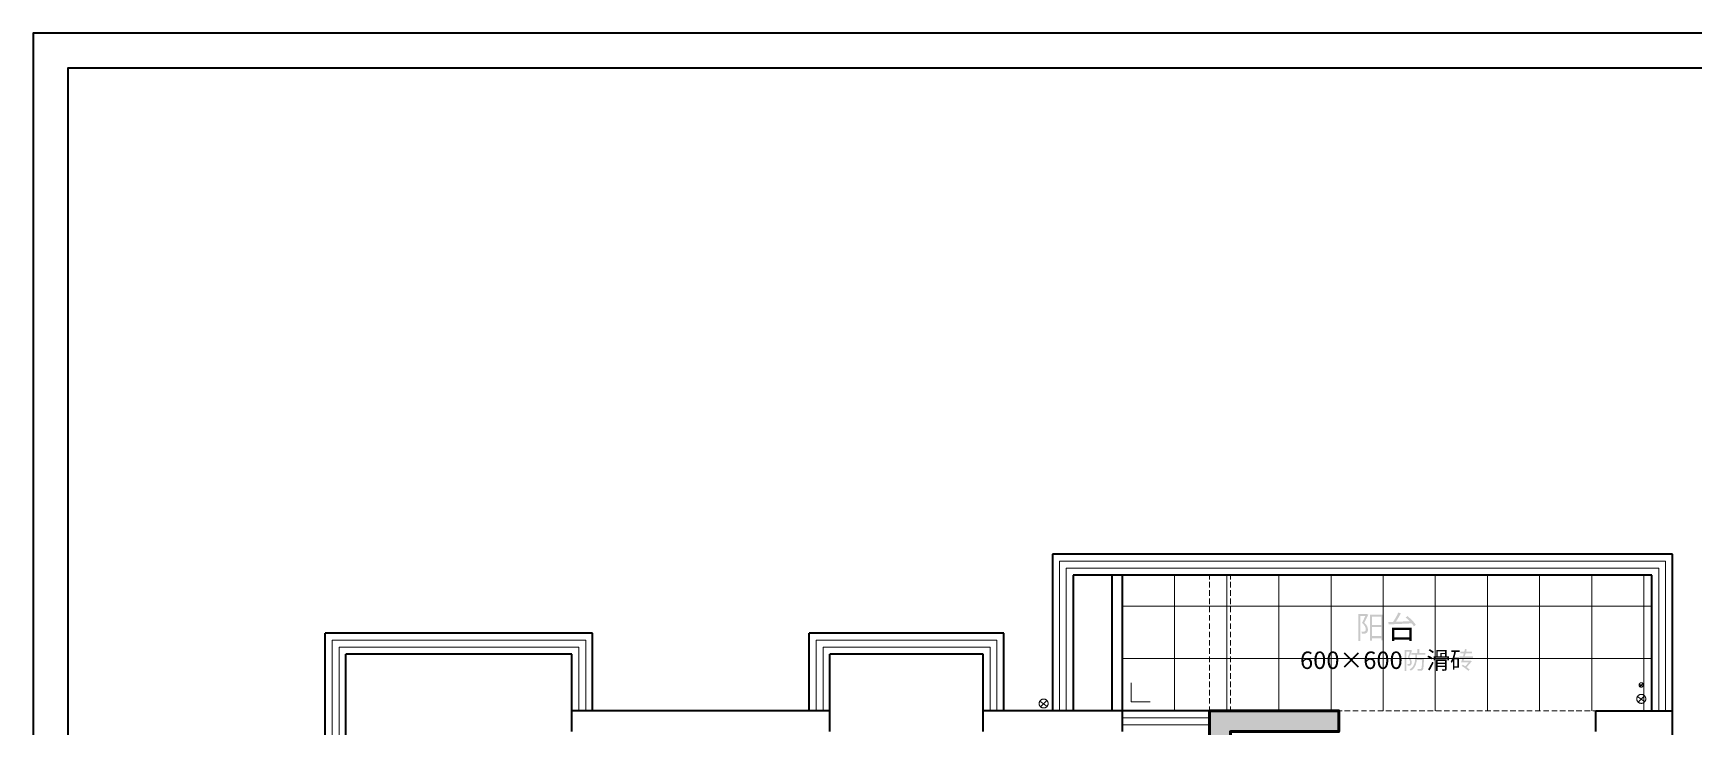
# Model space of a CAD drawing. Header units: millimetres. Extents: x -4600 to 229000, y -4300 to 19460.
# Drawn here: x 115400 to 134504, y 11485 to 19460 of the extents above; entities that cross this region are included whole.
import ezdxf

# ---------------------------------------------------------------- set-up
doc = ezdxf.new("R2010")
doc.units = ezdxf.units.MM
doc.header["$LTSCALE"] = 100
for name, color, linetype, lineweight in [('A-EX-BEAM', 8, 'Continuous', 13), ('A-EX-SERVICE', 6, 'Continuous', 13), ('A-EX-STRUCT', 7, 'Continuous', 50), ('A-EX-WALL', 7, 'Continuous', 35), ('A-EX-WINDOW', 4, 'Continuous', 18), ('A-SHEET', 7, 'Continuous', 35), ('A-TEXT', 7, 'Continuous', 18), ('R2-FLOOR', 8, 'Continuous', 9)]:
    doc.layers.add(name, color=color, linetype=linetype, lineweight=lineweight)

# ---------------------------------------------------------------- blocks, each defined once
blk = doc.blocks.new('SOURCE_PROPOSED')
at = {"layer": 'A-EX-STRUCT'}
blk.add_hatch(color=256, dxfattribs=at).paths.add_polyline_path([(8931, 9870), (10419, 9870), (10419, 9630), (9172, 9630), (9172, 6030), (8931, 6030)])
at = {"layer": 'A-EX-BEAM'}
for p, q in [((8931, 11380), (8931, 11430)), ((8931, 11285), (8931, 11350)), ((9172, 11380), (9172, 11430)), ((9172, 11285), (9172, 11350)), ((8931, 11189), (8931, 11254)), ((8931, 11094), (8931, 11159)), ((9172, 11189), (9172, 11254)), ((9172, 11094), (9172, 11159)), ((8931, 11002), (8931, 11063)), ((8931, 10906), (8931, 10967)), ((9172, 11002), (9172, 11063)), ((9172, 10906), (9172, 10967)), ((8931, 10811), (8931, 10872)), ((8931, 10715), (8931, 10776)), ((9172, 10811), (9172, 10872)), ((9172, 10715), (9172, 10776)), ((8931, 10619), (8931, 10681)), ((8931, 10524), (8931, 10589)), ((9172, 10619), (9172, 10681)), ((9172, 10524), (9172, 10589)), ((8931, 10428), (8931, 10493)), ((8931, 10333), (8931, 10398)), ((9172, 10428), (9172, 10493)), ((9172, 10333), (9172, 10398)), ((8931, 10237), (8931, 10302)), ((8931, 10141), (8931, 10206)), ((9172, 10237), (9172, 10302)), ((9172, 10141), (9172, 10206)), ((8931, 10046), (8931, 10111)), ((8931, 9954), (8931, 10015)), ((9172, 10046), (9172, 10111)), ((9172, 9954), (9172, 10015)), ((8931, 9870), (8931, 9920)), ((9172, 9870), (9172, 9920)), ((10419, 9870), (10457, 9870)), ((10487, 9870), (10552, 9870)), ((10583, 9870), (10644, 9870)), ((10679, 9870), (10740, 9870)), ((10774, 9870), (10835, 9870)), ((10870, 9870), (10931, 9870)), ((10961, 9870), (11026, 9870)), ((11057, 9870), (11122, 9870)), ((11153, 9870), (11218, 9870)), ((11248, 9870), (11313, 9870)), ((11344, 9870), (11409, 9870)), ((11439, 9870), (11504, 9870)), ((11535, 9870), (11600, 9870)), ((11630, 9870), (11692, 9870)), ((11726, 9870), (11787, 9870)), ((11822, 9870), (11883, 9870)), ((11917, 9870), (11978, 9870)), ((12009, 9870), (12074, 9870)), ((12105, 9870), (12170, 9870)), ((12200, 9870), (12265, 9870)), ((12296, 9870), (12361, 9870)), ((12391, 9870), (12456, 9870)), ((12487, 9870), (12552, 9870)), ((12582, 9870), (12644, 9870)), ((12678, 9870), (12739, 9870)), ((12774, 9870), (12835, 9870)), ((12869, 9870), (12930, 9870)), ((12961, 9870), (13026, 9870)), ((13057, 9870), (13122, 9870)), ((13152, 9870), (13217, 9870)), ((13248, 9870), (13313, 9870)), ((13343, 9870), (13378, 9870))]:
    blk.add_line(p, q, dxfattribs=at)
at = {"layer": 'A-EX-SERVICE'}
for p, q in [((8931, 11380), (8931, 11430)), ((8931, 11285), (8931, 11350)), ((9172, 11380), (9172, 11430)), ((9172, 11285), (9172, 11350)), ((8931, 11189), (8931, 11254)), ((8931, 11094), (8931, 11159)), ((9172, 11189), (9172, 11254)), ((9172, 11094), (9172, 11159)), ((8931, 11002), (8931, 11063)), ((8931, 10906), (8931, 10967)), ((9172, 11002), (9172, 11063)), ((9172, 10906), (9172, 10967)), ((8931, 10811), (8931, 10872)), ((8931, 10715), (8931, 10776)), ((9172, 10811), (9172, 10872)), ((9172, 10715), (9172, 10776)), ((8931, 10619), (8931, 10681)), ((8931, 10524), (8931, 10589)), ((9172, 10619), (9172, 10681)), ((9172, 10524), (9172, 10589)), ((8931, 10428), (8931, 10493)), ((8931, 10333), (8931, 10398)), ((9172, 10428), (9172, 10493)), ((9172, 10333), (9172, 10398)), ((8931, 10237), (8931, 10302)), ((8931, 10141), (8931, 10206)), ((9172, 10237), (9172, 10302)), ((9172, 10141), (9172, 10206)), ((13875, 10145), (13917, 10180)), ((13921, 10149), (13875, 10176)), ((7064, 9920), (6980, 9981)), ((6984, 9912), (7060, 9989)), ((8931, 10046), (8931, 10111)), ((8931, 9954), (8931, 10015)), ((9172, 10046), (9172, 10111)), ((9172, 9954), (9172, 10015)), ((13940, 9973), (13856, 10034)), ((13859, 9966), (13936, 10042)), ((8931, 9870), (8931, 9920)), ((9172, 9870), (9172, 9920)), ((10419, 9870), (10457, 9870)), ((10487, 9870), (10552, 9870)), ((10583, 9870), (10644, 9870)), ((10679, 9870), (10740, 9870)), ((10774, 9870), (10835, 9870)), ((10870, 9870), (10931, 9870)), ((10961, 9870), (11026, 9870)), ((11057, 9870), (11122, 9870)), ((11153, 9870), (11218, 9870)), ((11248, 9870), (11313, 9870)), ((11344, 9870), (11409, 9870)), ((11439, 9870), (11504, 9870)), ((11535, 9870), (11600, 9870)), ((11630, 9870), (11692, 9870)), ((11726, 9870), (11787, 9870)), ((11822, 9870), (11883, 9870)), ((11917, 9870), (11978, 9870)), ((12009, 9870), (12074, 9870)), ((12105, 9870), (12170, 9870)), ((12200, 9870), (12265, 9870)), ((12296, 9870), (12361, 9870)), ((12391, 9870), (12456, 9870)), ((12487, 9870), (12552, 9870)), ((12582, 9870), (12644, 9870)), ((12678, 9870), (12739, 9870)), ((12774, 9870), (12835, 9870)), ((12869, 9870), (12930, 9870)), ((12961, 9870), (13026, 9870)), ((13057, 9870), (13122, 9870)), ((13152, 9870), (13217, 9870)), ((13248, 9870), (13313, 9870)), ((13343, 9870), (13378, 9870))]:
    blk.add_line(p, q, dxfattribs=at)
for points in [[(13900, 10191), (13898, 10191), (13896, 10191), (13895, 10191), (13893, 10190), (13891, 10190), (13890, 10189), (13888, 10189), (13887, 10188), (13886, 10187), (13884, 10186), (13883, 10185), (13882, 10184), (13881, 10183), (13880, 10182), (13879, 10180), (13878, 10179), (13877, 10177), (13877, 10176), (13876, 10174), (13876, 10173), (13875, 10171), (13875, 10170), (13875, 10168), (13875, 10166)], [(13875, 10166), (13875, 10165), (13875, 10163), (13875, 10161), (13876, 10160), (13876, 10158), (13877, 10157), (13877, 10155), (13878, 10154), (13879, 10152), (13880, 10151), (13881, 10150), (13882, 10149), (13883, 10148), (13884, 10147), (13886, 10146), (13887, 10145), (13888, 10144), (13890, 10143), (13891, 10143), (13893, 10142), (13895, 10142), (13896, 10142), (13898, 10142), (13900, 10141)], [(13924, 10166), (13924, 10168), (13924, 10170), (13924, 10171), (13924, 10173), (13923, 10174), (13922, 10176), (13922, 10177), (13921, 10179), (13920, 10180), (13919, 10182), (13918, 10183), (13917, 10184), (13916, 10185), (13915, 10186), (13913, 10187), (13912, 10188), (13911, 10189), (13909, 10189), (13908, 10190), (13906, 10190), (13905, 10191), (13903, 10191), (13901, 10191), (13900, 10191)], [(13900, 10141), (13901, 10142), (13903, 10142), (13905, 10142), (13906, 10142), (13908, 10143), (13909, 10143), (13911, 10144), (13912, 10145), (13913, 10146), (13915, 10147), (13916, 10148), (13917, 10149), (13918, 10150), (13919, 10151), (13920, 10152), (13921, 10154), (13922, 10155), (13922, 10157), (13923, 10158), (13924, 10160), (13924, 10161), (13924, 10163), (13924, 10165), (13924, 10166)], [(7024, 10004), (7020, 10004), (7017, 10003), (7013, 10003), (7010, 10002), (7007, 10001), (7004, 10000), (7001, 9998), (6998, 9997), (6995, 9995), (6992, 9993), (6990, 9991), (6987, 9989), (6985, 9986), (6983, 9984), (6981, 9981), (6979, 9978), (6978, 9975), (6976, 9972), (6975, 9969), (6974, 9966), (6973, 9963), (6973, 9959), (6972, 9956), (6972, 9952)], [(6972, 9952), (6972, 9949), (6973, 9945), (6973, 9942), (6974, 9938), (6975, 9935), (6976, 9932), (6978, 9929), (6979, 9926), (6981, 9923), (6983, 9921), (6985, 9918), (6987, 9916), (6990, 9913), (6992, 9911), (6995, 9909), (6998, 9908), (7001, 9906), (7004, 9905), (7007, 9903), (7010, 9902), (7013, 9902), (7017, 9901), (7020, 9901), (7024, 9901)], [(7076, 9952), (7076, 9956), (7075, 9959), (7075, 9963), (7074, 9966), (7073, 9969), (7072, 9972), (7070, 9975), (7069, 9978), (7067, 9981), (7065, 9984), (7063, 9986), (7061, 9989), (7058, 9991), (7056, 9993), (7053, 9995), (7050, 9997), (7047, 9998), (7044, 10000), (7041, 10001), (7038, 10002), (7034, 10003), (7031, 10003), (7027, 10004), (7024, 10004)], [(7024, 9901), (7027, 9901), (7031, 9901), (7034, 9902), (7038, 9902), (7041, 9903), (7044, 9905), (7047, 9906), (7050, 9908), (7053, 9909), (7056, 9911), (7058, 9913), (7061, 9916), (7063, 9918), (7065, 9921), (7067, 9923), (7069, 9926), (7070, 9929), (7072, 9932), (7073, 9935), (7074, 9938), (7075, 9942), (7075, 9945), (7076, 9949), (7076, 9952)], [(13900, 10057), (13896, 10057), (13893, 10057), (13889, 10056), (13886, 10056), (13883, 10055), (13879, 10053), (13876, 10052), (13874, 10050), (13871, 10049), (13868, 10047), (13865, 10044), (13863, 10042), (13861, 10040), (13859, 10037), (13857, 10035), (13855, 10032), (13853, 10029), (13852, 10026), (13851, 10023), (13850, 10019), (13849, 10016), (13848, 10013), (13848, 10009), (13848, 10006)], [(13848, 10006), (13848, 10002), (13848, 9999), (13849, 9995), (13850, 9992), (13851, 9989), (13852, 9986), (13853, 9983), (13855, 9980), (13857, 9977), (13859, 9974), (13861, 9972), (13863, 9969), (13865, 9967), (13868, 9965), (13871, 9963), (13874, 9961), (13876, 9960), (13879, 9958), (13883, 9957), (13886, 9956), (13889, 9955), (13893, 9955), (13896, 9954), (13900, 9954)], [(13951, 10006), (13951, 10009), (13951, 10013), (13950, 10016), (13949, 10019), (13948, 10023), (13947, 10026), (13946, 10029), (13944, 10032), (13942, 10035), (13940, 10037), (13938, 10040), (13936, 10042), (13934, 10044), (13931, 10047), (13928, 10049), (13926, 10050), (13923, 10052), (13920, 10053), (13917, 10055), (13913, 10056), (13910, 10056), (13907, 10057), (13903, 10057), (13900, 10057)], [(13900, 9954), (13903, 9954), (13907, 9955), (13910, 9955), (13913, 9956), (13917, 9957), (13920, 9958), (13923, 9960), (13926, 9961), (13928, 9963), (13931, 9965), (13934, 9967), (13936, 9969), (13938, 9972), (13940, 9974), (13942, 9977), (13944, 9980), (13946, 9983), (13947, 9986), (13948, 9989), (13949, 9992), (13950, 9995), (13951, 9999), (13951, 10002), (13951, 10006)]]:
    blk.add_lwpolyline(points, dxfattribs=at)
at = {"layer": 'A-EX-STRUCT'}
blk.add_lwpolyline([(8931, 9870), (10419, 9870), (10419, 9630), (9172, 9630), (9172, 6030), (8931, 6030)], close=True, dxfattribs=at)
at = {"layer": 'A-EX-WALL'}
for p, q in [((14257, 11671), (7126, 11671)), ((7126, 11671), (7126, 9870)), ((14257, 2329), (14257, 11671)), ((14020, 11430), (7363, 11430)), ((7363, 11430), (7363, 9870)), ((7813, 9870), (7813, 11430)), ((7931, 9870), (7931, 11430)), ((14020, 9870), (14020, 11430)), ((1836, 10761), (-1242, 10761)), ((-1242, 8938), (-1242, 10761)), ((1836, 9870), (1836, 10761)), ((4326, 9870), (4326, 10761)), ((6565, 10761), (4326, 10761)), ((6565, 9870), (6565, 10761)), ((1595, 10520), (-1002, 10520)), ((-1002, 9179), (-1002, 10520)), ((1595, 9870), (1595, 10520)), ((4563, 9630), (4563, 10520)), ((6327, 10520), (4563, 10520)), ((6327, 9630), (6327, 10520)), ((4563, 9870), (1595, 9870)), ((1595, 9630), (1595, 9870)), ((10419, 9870), (6327, 9870)), ((7931, 9630), (7931, 9870)), ((8931, 9630), (8931, 9870)), ((10419, 9630), (10419, 9870)), ((13378, 9630), (13378, 9870)), ((13378, 9870), (14257, 9870))]:
    blk.add_line(p, q, dxfattribs=at)
at = {"layer": 'A-EX-WINDOW'}
for p, q in [((14177, 11591), (7206, 11591)), ((7206, 11591), (7206, 9870)), ((14100, 11510), (7283, 11510)), ((7283, 11510), (7283, 9870)), ((14100, 9870), (14100, 11510)), ((14177, 9870), (14177, 11591)), ((1756, 10681), (-1162, 10681)), ((-1162, 9019), (-1162, 10681)), ((1676, 10600), (-1082, 10600)), ((-1082, 9099), (-1082, 10600)), ((1676, 9870), (1676, 10600)), ((1756, 9870), (1756, 10681)), ((4406, 9870), (4406, 10681)), ((6484, 10681), (4406, 10681)), ((4487, 9870), (4487, 10600)), ((6408, 10600), (4487, 10600)), ((6408, 9870), (6408, 10600)), ((6484, 9870), (6484, 10681)), ((7931, 9789), (8931, 9789)), ((7931, 9707), (8931, 9707))]:
    blk.add_line(p, q, dxfattribs=at)
blk = doc.blocks.new('R2_FLOORING')
at = {"layer": 'A-TEXT'}
h = blk.add_hatch(color=256, dxfattribs=at)
edge = h.paths.add_edge_path()
edge.add_line((10644, 10983), (10644, 10672))
edge.add_line((10644, 10672), (10669, 10672))
edge.add_line((10669, 10672), (10669, 10959))
edge.add_line((10669, 10959), (10724, 10959))
edge.add_spline(control_points=[(10724, 10959), (10714, 10935), (10700, 10904), (10687, 10879)], knot_values=[0, 0, 0, 0, 1, 1, 1, 1], degree=3, periodic=0)
edge.add_spline(control_points=[(10687, 10879), (10720, 10851), (10729, 10827), (10730, 10807)], knot_values=[0, 0, 0, 0, 1, 1, 1, 1], degree=3, periodic=0)
edge.add_spline(control_points=[(10730, 10807), (10730, 10796), (10727, 10787), (10720, 10783)], knot_values=[0, 0, 0, 0, 1, 1, 1, 1], degree=3, periodic=0)
edge.add_spline(control_points=[(10720, 10783), (10716, 10781), (10711, 10779), (10706, 10779)], knot_values=[0, 0, 0, 0, 1, 1, 1, 1], degree=3, periodic=0)
edge.add_spline(control_points=[(10706, 10779), (10699, 10779), (10689, 10779), (10679, 10780)], knot_values=[0, 0, 0, 0, 1, 1, 1, 1], degree=3, periodic=0)
edge.add_spline(control_points=[(10679, 10780), (10683, 10773), (10685, 10762), (10685, 10756)], knot_values=[0, 0, 0, 0, 1, 1, 1, 1], degree=3, periodic=0)
edge.add_spline(control_points=[(10685, 10756), (10696, 10755), (10707, 10755), (10716, 10756), (10724, 10757), (10732, 10759), (10738, 10763), (10750, 10771), (10755, 10785), (10755, 10805)], knot_values=[0, 0, 0, 0, 1, 1, 1, 2, 2, 2, 3, 3, 3, 3], degree=3, periodic=0)
edge.add_spline(control_points=[(10755, 10805), (10754, 10827), (10746, 10853), (10713, 10882)], knot_values=[0, 0, 0, 0, 1, 1, 1, 1], degree=3, periodic=0)
edge.add_spline(control_points=[(10713, 10882), (10728, 10910), (10745, 10944), (10758, 10973)], knot_values=[0, 0, 0, 0, 1, 1, 1, 1], degree=3, periodic=0)
edge.add_line((10758, 10973), (10740, 10984))
edge.add_line((10740, 10984), (10736, 10983))
edge.add_line((10736, 10983), (10644, 10983))
h = blk.add_hatch(color=256, dxfattribs=at)
h.paths.add_polyline_path([(10778, 10976), (10778, 10674), (10803, 10674), (10803, 10702), (10909, 10702), (10909, 10678), (10935, 10678), (10935, 10976), (10778, 10976)])
h.paths.add_polyline_path([(10803, 10727), (10803, 10831), (10909, 10831), (10909, 10727), (10803, 10727)], flags=0)
h.paths.add_polyline_path([(10803, 10855), (10803, 10951), (10909, 10951), (10909, 10855), (10803, 10855)], flags=0)
h = blk.add_hatch(color=256, dxfattribs=at)
edge = h.paths.add_edge_path()
edge.add_line((10990, 10889), (10993, 10862))
edge.add_spline(control_points=[(10993, 10862), (11058, 10865), (11161, 10869), (11258, 10874)], knot_values=[0, 0, 0, 0, 1, 1, 1, 1], degree=3, periodic=0)
edge.add_spline(control_points=[(11258, 10874), (11269, 10862), (11277, 10850), (11283, 10840)], knot_values=[0, 0, 0, 0, 1, 1, 1, 1], degree=3, periodic=0)
edge.add_line((11283, 10840), (11306, 10857))
edge.add_spline(control_points=[(11306, 10857), (11288, 10887), (11246, 10928), (11210, 10957)], knot_values=[0, 0, 0, 0, 1, 1, 1, 1], degree=3, periodic=0)
edge.add_line((11210, 10957), (11189, 10942))
edge.add_spline(control_points=[(11189, 10942), (11204, 10929), (11221, 10914), (11236, 10899)], knot_values=[0, 0, 0, 0, 1, 1, 1, 1], degree=3, periodic=0)
edge.add_line((11236, 10899), (11076, 10892))
edge.add_spline(control_points=[(11076, 10892), (11095, 10921), (11117, 10958), (11133, 10989)], knot_values=[0, 0, 0, 0, 1, 1, 1, 1], degree=3, periodic=0)
edge.add_line((11133, 10989), (11104, 10999))
edge.add_spline(control_points=[(11104, 10999), (11090, 10966), (11066, 10922), (11044, 10891)], knot_values=[0, 0, 0, 0, 1, 1, 1, 1], degree=3, periodic=0)
edge.add_line((11044, 10891), (10990, 10889))
h = blk.add_hatch(color=256, dxfattribs=at)
h.paths.add_polyline_path([(11032, 10823), (11032, 10672), (11060, 10672), (11060, 10688), (11230, 10688), (11230, 10672), (11259, 10672), (11259, 10823), (11032, 10823)])
h.paths.add_polyline_path([(11060, 10713), (11060, 10798), (11230, 10798), (11230, 10713), (11060, 10713)], flags=0)
h = blk.add_hatch(color=256, dxfattribs=at)
edge = h.paths.add_edge_path()
edge.add_spline(control_points=[(10056, 10346), (10087, 10346), (10113, 10373), (10113, 10411), (10113, 10453), (10091, 10474), (10057, 10474), (10042, 10474), (10024, 10465), (10012, 10450)], knot_values=[0, 0, 0, 0, 1, 1, 1, 2, 2, 2, 3, 3, 3, 3], degree=3, periodic=0)
edge.add_spline(control_points=[(10012, 10450), (10013, 10512), (10036, 10533), (10064, 10533), (10076, 10533), (10088, 10527), (10095, 10518)], knot_values=[0, 0, 0, 0, 1, 1, 1, 2, 2, 2, 2], degree=3, periodic=0)
edge.add_line((10095, 10518), (10110, 10533))
edge.add_spline(control_points=[(10110, 10533), (10098, 10545), (10083, 10554), (10063, 10554), (10024, 10554), (9989, 10524), (9989, 10445), (9989, 10379), (10017, 10346), (10056, 10346)], knot_values=[0, 0, 0, 0, 1, 1, 1, 2, 2, 2, 3, 3, 3, 3], degree=3, periodic=0)
edge = h.paths.add_edge_path(flags=0)
edge.add_spline(control_points=[(10013, 10430), (10026, 10449), (10041, 10456), (10053, 10456), (10078, 10456), (10089, 10438), (10089, 10411), (10089, 10384), (10075, 10366), (10056, 10366), (10030, 10366), (10015, 10389), (10013, 10430)], knot_values=[0, 0, 0, 0, 1, 1, 1, 2, 2, 2, 3, 3, 3, 4, 4, 4, 4], degree=3, periodic=0)
h = blk.add_hatch(color=256, dxfattribs=at)
edge = h.paths.add_edge_path()
edge.add_spline(control_points=[(10201, 10346), (10239, 10346), (10263, 10381), (10263, 10451), (10263, 10520), (10239, 10554), (10201, 10554), (10163, 10554), (10139, 10520), (10139, 10451), (10139, 10381), (10163, 10346), (10201, 10346)], knot_values=[0, 0, 0, 0, 1, 1, 1, 2, 2, 2, 3, 3, 3, 4, 4, 4, 4], degree=3, periodic=0)
edge = h.paths.add_edge_path(flags=0)
edge.add_spline(control_points=[(10201, 10367), (10178, 10367), (10163, 10392), (10163, 10451), (10163, 10509), (10178, 10534), (10201, 10534), (10223, 10534), (10239, 10509), (10239, 10451), (10239, 10392), (10223, 10367), (10201, 10367)], knot_values=[0, 0, 0, 0, 1, 1, 1, 2, 2, 2, 3, 3, 3, 4, 4, 4, 4], degree=3, periodic=0)
h = blk.add_hatch(color=256, dxfattribs=at)
edge = h.paths.add_edge_path()
edge.add_spline(control_points=[(10352, 10346), (10390, 10346), (10414, 10381), (10414, 10451), (10414, 10520), (10390, 10554), (10352, 10554), (10314, 10554), (10290, 10520), (10290, 10451), (10290, 10381), (10314, 10346), (10352, 10346)], knot_values=[0, 0, 0, 0, 1, 1, 1, 2, 2, 2, 3, 3, 3, 4, 4, 4, 4], degree=3, periodic=0)
edge = h.paths.add_edge_path(flags=0)
edge.add_spline(control_points=[(10352, 10367), (10330, 10367), (10314, 10392), (10314, 10451), (10314, 10509), (10330, 10534), (10352, 10534), (10375, 10534), (10390, 10509), (10390, 10451), (10390, 10392), (10375, 10367), (10352, 10367)], knot_values=[0, 0, 0, 0, 1, 1, 1, 2, 2, 2, 3, 3, 3, 4, 4, 4, 4], degree=3, periodic=0)
blk.add_hatch(color=256, dxfattribs=at).paths.add_polyline_path([(10639, 10365), (10652, 10378), (10578, 10453), (10652, 10527), (10639, 10540), (10564, 10466), (10490, 10540), (10476, 10527), (10551, 10453), (10476, 10378), (10490, 10365), (10564, 10439), (10639, 10365)])
h = blk.add_hatch(color=256, dxfattribs=at)
edge = h.paths.add_edge_path()
edge.add_spline(control_points=[(10783, 10346), (10814, 10346), (10840, 10373), (10840, 10411), (10840, 10453), (10818, 10474), (10785, 10474), (10769, 10474), (10752, 10465), (10739, 10450)], knot_values=[0, 0, 0, 0, 1, 1, 1, 2, 2, 2, 3, 3, 3, 3], degree=3, periodic=0)
edge.add_spline(control_points=[(10739, 10450), (10740, 10512), (10763, 10533), (10791, 10533), (10803, 10533), (10815, 10527), (10823, 10518)], knot_values=[0, 0, 0, 0, 1, 1, 1, 2, 2, 2, 2], degree=3, periodic=0)
edge.add_line((10823, 10518), (10837, 10533))
edge.add_spline(control_points=[(10837, 10533), (10826, 10545), (10811, 10554), (10790, 10554), (10751, 10554), (10716, 10524), (10716, 10445), (10716, 10379), (10745, 10346), (10783, 10346)], knot_values=[0, 0, 0, 0, 1, 1, 1, 2, 2, 2, 3, 3, 3, 3], degree=3, periodic=0)
edge = h.paths.add_edge_path(flags=0)
edge.add_spline(control_points=[(10740, 10430), (10753, 10449), (10768, 10456), (10781, 10456), (10805, 10456), (10817, 10438), (10817, 10411), (10817, 10384), (10802, 10366), (10783, 10366), (10758, 10366), (10743, 10389), (10740, 10430)], knot_values=[0, 0, 0, 0, 1, 1, 1, 2, 2, 2, 3, 3, 3, 4, 4, 4, 4], degree=3, periodic=0)
h = blk.add_hatch(color=256, dxfattribs=at)
edge = h.paths.add_edge_path()
edge.add_spline(control_points=[(10928, 10346), (10966, 10346), (10990, 10381), (10990, 10451), (10990, 10520), (10966, 10554), (10928, 10554), (10890, 10554), (10866, 10520), (10866, 10451), (10866, 10381), (10890, 10346), (10928, 10346)], knot_values=[0, 0, 0, 0, 1, 1, 1, 2, 2, 2, 3, 3, 3, 4, 4, 4, 4], degree=3, periodic=0)
edge = h.paths.add_edge_path(flags=0)
edge.add_spline(control_points=[(10928, 10367), (10905, 10367), (10890, 10392), (10890, 10451), (10890, 10509), (10905, 10534), (10928, 10534), (10951, 10534), (10966, 10509), (10966, 10451), (10966, 10392), (10951, 10367), (10928, 10367)], knot_values=[0, 0, 0, 0, 1, 1, 1, 2, 2, 2, 3, 3, 3, 4, 4, 4, 4], degree=3, periodic=0)
h = blk.add_hatch(color=256, dxfattribs=at)
edge = h.paths.add_edge_path()
edge.add_spline(control_points=[(11079, 10346), (11117, 10346), (11142, 10381), (11142, 10451), (11142, 10520), (11117, 10554), (11079, 10554), (11041, 10554), (11017, 10520), (11017, 10451), (11017, 10381), (11041, 10346), (11079, 10346)], knot_values=[0, 0, 0, 0, 1, 1, 1, 2, 2, 2, 3, 3, 3, 4, 4, 4, 4], degree=3, periodic=0)
edge = h.paths.add_edge_path(flags=0)
edge.add_spline(control_points=[(11079, 10367), (11057, 10367), (11041, 10392), (11041, 10451), (11041, 10509), (11057, 10534), (11079, 10534), (11102, 10534), (11118, 10509), (11118, 10451), (11118, 10392), (11102, 10367), (11079, 10367)], knot_values=[0, 0, 0, 0, 1, 1, 1, 2, 2, 2, 3, 3, 3, 4, 4, 4, 4], degree=3, periodic=0)
h = blk.add_hatch(color=256, dxfattribs=at)
edge = h.paths.add_edge_path()
edge.add_line((11177, 10567), (11177, 10328))
edge.add_line((11177, 10328), (11197, 10328))
edge.add_line((11197, 10328), (11197, 10549))
edge.add_line((11197, 10549), (11237, 10549))
edge.add_spline(control_points=[(11237, 10549), (11230, 10530), (11222, 10504), (11214, 10483)], knot_values=[0, 0, 0, 0, 1, 1, 1, 1], degree=3, periodic=0)
edge.add_spline(control_points=[(11214, 10483), (11234, 10461), (11239, 10442), (11239, 10427), (11239, 10419), (11238, 10411), (11234, 10408)], knot_values=[0, 0, 0, 0, 1, 1, 1, 2, 2, 2, 2], degree=3, periodic=0)
edge.add_spline(control_points=[(11234, 10408), (11231, 10406), (11228, 10405), (11224, 10405), (11220, 10405), (11214, 10405), (11207, 10406)], knot_values=[0, 0, 0, 0, 1, 1, 1, 2, 2, 2, 2], degree=3, periodic=0)
edge.add_spline(control_points=[(11207, 10406), (11211, 10400), (11212, 10393), (11212, 10387)], knot_values=[0, 0, 0, 0, 1, 1, 1, 1], degree=3, periodic=0)
edge.add_spline(control_points=[(11212, 10387), (11219, 10387), (11226, 10387), (11232, 10387)], knot_values=[0, 0, 0, 0, 1, 1, 1, 1], degree=3, periodic=0)
edge.add_spline(control_points=[(11232, 10387), (11238, 10388), (11243, 10390), (11247, 10393)], knot_values=[0, 0, 0, 0, 1, 1, 1, 1], degree=3, periodic=0)
edge.add_spline(control_points=[(11247, 10393), (11255, 10398), (11258, 10410), (11258, 10425), (11258, 10442), (11254, 10462), (11232, 10486)], knot_values=[0, 0, 0, 0, 1, 1, 1, 2, 2, 2, 2], degree=3, periodic=0)
edge.add_spline(control_points=[(11232, 10486), (11242, 10508), (11253, 10537), (11262, 10560)], knot_values=[0, 0, 0, 0, 1, 1, 1, 1], degree=3, periodic=0)
edge.add_line((11262, 10560), (11248, 10569))
edge.add_line((11248, 10569), (11244, 10567))
edge.add_line((11244, 10567), (11177, 10567))
h = blk.add_hatch(color=256, dxfattribs=at)
edge = h.paths.add_edge_path()
edge.add_line((11324, 10579), (11324, 10533))
edge.add_line((11324, 10533), (11256, 10533))
edge.add_line((11256, 10533), (11256, 10514))
edge.add_line((11256, 10514), (11301, 10514))
edge.add_spline(control_points=[(11301, 10514), (11299, 10441), (11294, 10377), (11233, 10344)], knot_values=[0, 0, 0, 0, 1, 1, 1, 1], degree=3, periodic=0)
edge.add_spline(control_points=[(11233, 10344), (11238, 10340), (11244, 10334), (11247, 10329)], knot_values=[0, 0, 0, 0, 1, 1, 1, 1], degree=3, periodic=0)
edge.add_spline(control_points=[(11247, 10329), (11294, 10355), (11311, 10400), (11318, 10454)], knot_values=[0, 0, 0, 0, 1, 1, 1, 1], degree=3, periodic=0)
edge.add_line((11318, 10454), (11379, 10454))
edge.add_spline(control_points=[(11379, 10454), (11376, 10384), (11373, 10357), (11367, 10351)], knot_values=[0, 0, 0, 0, 1, 1, 1, 1], degree=3, periodic=0)
edge.add_spline(control_points=[(11367, 10351), (11365, 10348), (11362, 10348), (11357, 10348)], knot_values=[0, 0, 0, 0, 1, 1, 1, 1], degree=3, periodic=0)
edge.add_spline(control_points=[(11357, 10348), (11352, 10348), (11338, 10348), (11323, 10349)], knot_values=[0, 0, 0, 0, 1, 1, 1, 1], degree=3, periodic=0)
edge.add_spline(control_points=[(11323, 10349), (11326, 10343), (11329, 10335), (11329, 10329)], knot_values=[0, 0, 0, 0, 1, 1, 1, 1], degree=3, periodic=0)
edge.add_spline(control_points=[(11329, 10329), (11343, 10328), (11358, 10328), (11366, 10329)], knot_values=[0, 0, 0, 0, 1, 1, 1, 1], degree=3, periodic=0)
edge.add_spline(control_points=[(11366, 10329), (11375, 10330), (11380, 10332), (11385, 10338), (11393, 10348), (11396, 10378), (11400, 10463)], knot_values=[0, 0, 0, 0, 1, 1, 1, 2, 2, 2, 2], degree=3, periodic=0)
edge.add_spline(control_points=[(11400, 10463), (11400, 10466), (11400, 10473), (11400, 10473)], knot_values=[0, 0, 0, 0, 1, 1, 1, 1], degree=3, periodic=0)
edge.add_line((11400, 10473), (11319, 10473))
edge.add_spline(control_points=[(11319, 10473), (11320, 10486), (11321, 10500), (11321, 10514)], knot_values=[0, 0, 0, 0, 1, 1, 1, 1], degree=3, periodic=0)
edge.add_line((11321, 10514), (11415, 10514))
edge.add_line((11415, 10514), (11415, 10533))
edge.add_line((11415, 10533), (11345, 10533))
edge.add_line((11345, 10533), (11345, 10579))
edge.add_line((11345, 10579), (11324, 10579))
h = blk.add_hatch(color=256, dxfattribs=at)
edge = h.paths.add_edge_path()
edge.add_spline(control_points=[(11453, 10562), (11470, 10554), (11491, 10541), (11501, 10531)], knot_values=[0, 0, 0, 0, 1, 1, 1, 1], degree=3, periodic=0)
edge.add_line((11501, 10531), (11513, 10548))
edge.add_spline(control_points=[(11513, 10548), (11503, 10557), (11481, 10569), (11464, 10577)], knot_values=[0, 0, 0, 0, 1, 1, 1, 1], degree=3, periodic=0)
edge.add_line((11464, 10577), (11453, 10562))
h = blk.add_hatch(color=256, dxfattribs=at)
h.paths.add_polyline_path([(11540, 10569), (11540, 10495), (11512, 10495), (11512, 10449), (11530, 10449), (11530, 10479), (11667, 10479), (11667, 10449), (11687, 10449), (11687, 10495), (11659, 10495), (11659, 10569), (11540, 10569)])
h.paths.add_polyline_path([(11587, 10534), (11587, 10495), (11558, 10495), (11558, 10553), (11640, 10553), (11640, 10534), (11587, 10534)], flags=0)
h.paths.add_polyline_path([(11603, 10495), (11603, 10520), (11640, 10520), (11640, 10495), (11603, 10495)], flags=0)
h = blk.add_hatch(color=256, dxfattribs=at)
edge = h.paths.add_edge_path()
edge.add_line((11714, 10564), (11714, 10545))
edge.add_line((11714, 10545), (11747, 10545))
edge.add_spline(control_points=[(11747, 10545), (11740, 10504), (11727, 10465), (11708, 10439)], knot_values=[0, 0, 0, 0, 1, 1, 1, 1], degree=3, periodic=0)
edge.add_spline(control_points=[(11708, 10439), (11711, 10434), (11716, 10423), (11717, 10417)], knot_values=[0, 0, 0, 0, 1, 1, 1, 1], degree=3, periodic=0)
edge.add_spline(control_points=[(11717, 10417), (11722, 10424), (11727, 10432), (11732, 10440)], knot_values=[0, 0, 0, 0, 1, 1, 1, 1], degree=3, periodic=0)
edge.add_line((11732, 10440), (11732, 10341))
edge.add_line((11732, 10341), (11749, 10341))
edge.add_line((11749, 10341), (11749, 10363))
edge.add_line((11749, 10363), (11801, 10363))
edge.add_line((11801, 10363), (11801, 10481))
edge.add_line((11801, 10481), (11750, 10481))
edge.add_spline(control_points=[(11750, 10481), (11757, 10501), (11762, 10523), (11767, 10545)], knot_values=[0, 0, 0, 0, 1, 1, 1, 1], degree=3, periodic=0)
edge.add_line((11767, 10545), (11809, 10545))
edge.add_line((11809, 10545), (11809, 10564))
edge.add_line((11809, 10564), (11714, 10564))
h.paths.add_polyline_path([(11749, 10462), (11784, 10462), (11784, 10381), (11749, 10381), (11749, 10462)], flags=0)
h = blk.add_hatch(color=256, dxfattribs=at)
edge = h.paths.add_edge_path()
edge.add_line((11805, 10495), (11805, 10476))
edge.add_line((11805, 10476), (11842, 10476))
edge.add_spline(control_points=[(11842, 10476), (11836, 10457), (11831, 10440), (11826, 10426)], knot_values=[0, 0, 0, 0, 1, 1, 1, 1], degree=3, periodic=0)
edge.add_line((11826, 10426), (11914, 10426))
edge.add_spline(control_points=[(11914, 10426), (11903, 10412), (11888, 10396), (11875, 10381)], knot_values=[0, 0, 0, 0, 1, 1, 1, 1], degree=3, periodic=0)
edge.add_spline(control_points=[(11875, 10381), (11865, 10387), (11855, 10393), (11845, 10399)], knot_values=[0, 0, 0, 0, 1, 1, 1, 1], degree=3, periodic=0)
edge.add_line((11845, 10399), (11832, 10385))
edge.add_spline(control_points=[(11832, 10385), (11860, 10369), (11894, 10343), (11911, 10327)], knot_values=[0, 0, 0, 0, 1, 1, 1, 1], degree=3, periodic=0)
edge.add_line((11911, 10327), (11924, 10344))
edge.add_spline(control_points=[(11924, 10344), (11916, 10351), (11904, 10361), (11891, 10370)], knot_values=[0, 0, 0, 0, 1, 1, 1, 1], degree=3, periodic=0)
edge.add_spline(control_points=[(11891, 10370), (11911, 10393), (11934, 10418), (11949, 10438)], knot_values=[0, 0, 0, 0, 1, 1, 1, 1], degree=3, periodic=0)
edge.add_line((11949, 10438), (11935, 10446))
edge.add_line((11935, 10446), (11932, 10445))
edge.add_line((11932, 10445), (11854, 10445))
edge.add_line((11854, 10445), (11864, 10476))
edge.add_line((11864, 10476), (11962, 10476))
edge.add_line((11962, 10476), (11962, 10495))
edge.add_line((11962, 10495), (11869, 10495))
edge.add_line((11869, 10495), (11879, 10528))
edge.add_line((11879, 10528), (11953, 10528))
edge.add_line((11953, 10528), (11953, 10547))
edge.add_line((11953, 10547), (11884, 10547))
edge.add_line((11884, 10547), (11892, 10576))
edge.add_line((11892, 10576), (11872, 10579))
edge.add_line((11872, 10579), (11863, 10547))
edge.add_line((11863, 10547), (11816, 10547))
edge.add_line((11816, 10547), (11816, 10528))
edge.add_line((11816, 10528), (11858, 10528))
edge.add_line((11858, 10528), (11848, 10495))
edge.add_line((11848, 10495), (11805, 10495))
h = blk.add_hatch(color=256, dxfattribs=at)
edge = h.paths.add_edge_path()
edge.add_spline(control_points=[(11438, 10488), (11456, 10480), (11477, 10468), (11488, 10459)], knot_values=[0, 0, 0, 0, 1, 1, 1, 1], degree=3, periodic=0)
edge.add_line((11488, 10459), (11500, 10476))
edge.add_spline(control_points=[(11500, 10476), (11489, 10485), (11467, 10497), (11449, 10503)], knot_values=[0, 0, 0, 0, 1, 1, 1, 1], degree=3, periodic=0)
edge.add_line((11449, 10503), (11438, 10488))
h = blk.add_hatch(color=256, dxfattribs=at)
edge = h.paths.add_edge_path()
edge.add_line((11446, 10345), (11464, 10332))
edge.add_spline(control_points=[(11464, 10332), (11479, 10358), (11497, 10392), (11510, 10421)], knot_values=[0, 0, 0, 0, 1, 1, 1, 1], degree=3, periodic=0)
edge.add_line((11510, 10421), (11495, 10434))
edge.add_spline(control_points=[(11495, 10434), (11480, 10402), (11460, 10366), (11446, 10345)], knot_values=[0, 0, 0, 0, 1, 1, 1, 1], degree=3, periodic=0)
h = blk.add_hatch(color=256, dxfattribs=at)
edge = h.paths.add_edge_path()
edge.add_line((11539, 10460), (11539, 10328))
edge.add_line((11539, 10328), (11558, 10328))
edge.add_line((11558, 10328), (11558, 10373))
edge.add_line((11558, 10373), (11641, 10373))
edge.add_line((11641, 10373), (11641, 10349))
edge.add_spline(control_points=[(11641, 10349), (11641, 10345), (11639, 10344), (11636, 10344)], knot_values=[0, 0, 0, 0, 1, 1, 1, 1], degree=3, periodic=0)
edge.add_spline(control_points=[(11636, 10344), (11632, 10344), (11619, 10344), (11605, 10345)], knot_values=[0, 0, 0, 0, 1, 1, 1, 1], degree=3, periodic=0)
edge.add_spline(control_points=[(11605, 10345), (11608, 10340), (11610, 10333), (11611, 10328)], knot_values=[0, 0, 0, 0, 1, 1, 1, 1], degree=3, periodic=0)
edge.add_spline(control_points=[(11611, 10328), (11631, 10328), (11643, 10328), (11650, 10331), (11658, 10334), (11660, 10339), (11660, 10349)], knot_values=[0, 0, 0, 0, 1, 1, 1, 2, 2, 2, 2], degree=3, periodic=0)
edge.add_line((11660, 10349), (11660, 10460))
edge.add_line((11660, 10460), (11539, 10460))
h.paths.add_polyline_path([(11558, 10408), (11641, 10408), (11641, 10389), (11558, 10389), (11558, 10408)], flags=0)
h.paths.add_polyline_path([(11558, 10424), (11558, 10443), (11641, 10443), (11641, 10424), (11558, 10424)], flags=0)
at = {"layer": 'R2-FLOOR'}
for p, q in [((8530, 9870), (8530, 11430)), ((9130, 9870), (9130, 11430)), ((9730, 9870), (9730, 11430)), ((10330, 9870), (10330, 11430)), ((10930, 9870), (10930, 11430)), ((11530, 9870), (11530, 11430)), ((12130, 9870), (12130, 11430)), ((12730, 9870), (12730, 11430)), ((13330, 9870), (13330, 11430)), ((13930, 9870), (13930, 11430)), ((7931, 11070), (14020, 11070)), ((7931, 10470), (14020, 10470)), ((8031, 9970), (8031, 10190)), ((8031, 9970), (8031, 9970)), ((8031, 9970), (8251, 9970))]:
    blk.add_line(p, q, dxfattribs=at)
blk = doc.blocks.new('A04_SHEET')
at = {"layer": 'A-SHEET'}
for points in [[(-4600, -4300), (29000, -4300), (29000, 19460), (-4600, 19460)], [(-4200, -3900), (28600, -3900), (28600, 19060), (-4200, 19060)]]:
    blk.add_lwpolyline(points, close=True, dxfattribs=at)
for name in ['SOURCE_PROPOSED', 'R2_FLOORING']:
    blk.add_blockref(name, (0, 1800))

msp = doc.modelspace()

# ---------------------------------------------------------------- block references
msp.add_blockref('A04_SHEET', (120000, 0))

doc.saveas('drawing.dxf')
